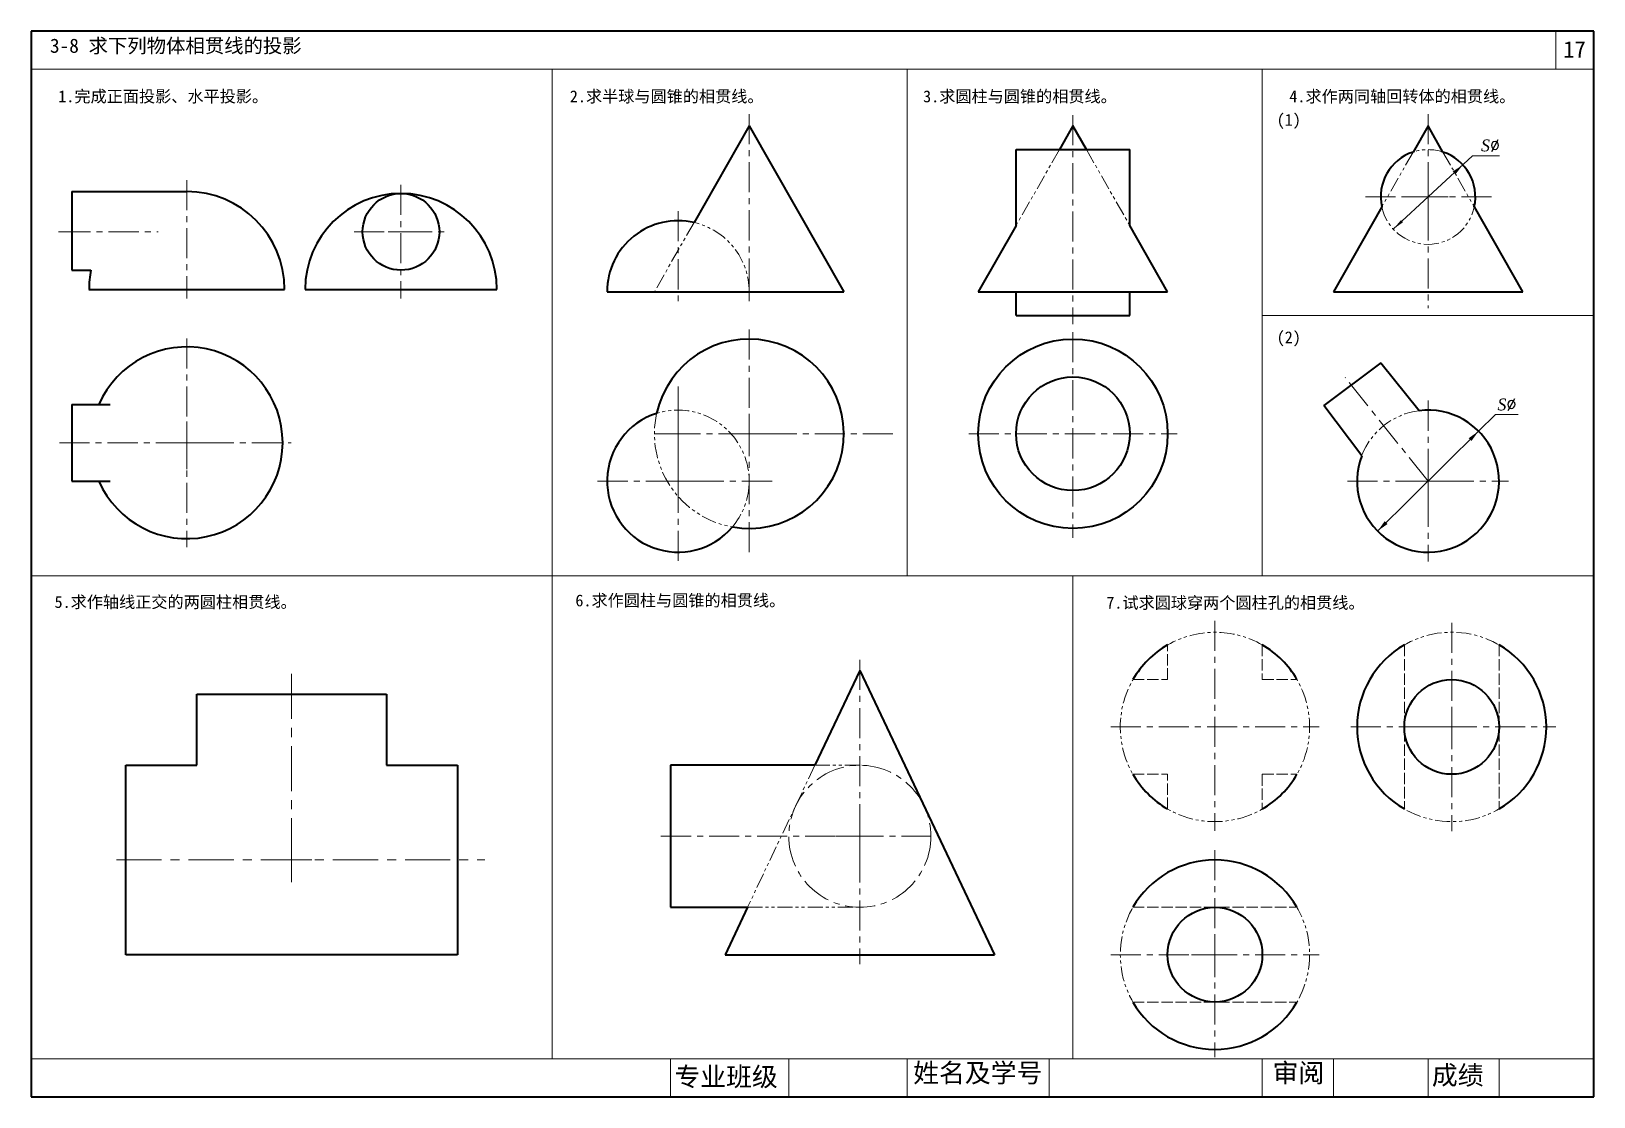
# Model space of a CAD drawing. Header units: millimetres. Extents: x 10 to 340, y 10 to 235.
import ezdxf

# ---------------------------------------------------------------- set-up
doc = ezdxf.new("R2010")
doc.units = ezdxf.units.MM
doc.header["$LTSCALE"] = 0.2
for name, pattern in [('ACAD_ISO02W100', [15, 12, -3]), ('CENTER', [50.8, 31.75, -6.35, 6.35, -6.35]), ('PHANTOM2', [31.75, 15.875, -3.175, 3.175, -3.175, 3.175, -3.175])]:
    doc.linetypes.add(name, pattern=pattern)
doc.layers.get('0').update_dxf_attribs({"lineweight": 15})
for name, color, linetype, lineweight in [('cushi', 7, 'Continuous', 40), ('dihua', 7, 'CENTER', 15), ('xuxian', 7, 'ACAD_ISO02W100', 15), ('细线', 7, 'Continuous', 13)]:
    doc.layers.add(name, color=color, linetype=linetype, lineweight=lineweight)
doc.styles.get("Standard").update_dxf_attribs({"font": 'SimSun.ttf', "height": 2.5})

msp = doc.modelspace()

# ---------------------------------------------------------------- linework, layer by layer
for p, q in [((332, 235), (332, 227)), ((10, 227), (340, 227)), ((120, 227), (120, 18)), ((195, 120), (195, 227)), ((270, 120), (270, 227)), ((297.65, 193.22), (314.42, 208.69)), ((305, 203.78), (305, 195.28)), ((300.03, 200), (309.26, 200)), ((161.62, 183.78), (161.62, 178)), ((156.66, 180), (165.88, 180)), ((270, 175), (340, 175)), ((42.85, 152.57), (42.85, 142.52)), ((146.62, 153.78), (146.62, 145.28)), ((161.62, 153.78), (161.62, 145.28)), ((315.67, 150.54), (319.23, 154.06)), ((319.23, 154.06), (324.01, 154.06)), ((141.66, 150), (150.88, 150)), ((156.66, 150), (165.88, 150)), ((315.67, 150.54), (294.33, 129.46)), ((38.87, 148.1), (47.44, 148.1)), ((146.62, 143.78), (146.62, 135.28)), ((305, 143.78), (305, 135.28)), ((141.66, 140), (150.88, 140)), ((300.03, 140), (309.26, 140)), ((10, 120), (340, 120)), ((230, 120), (230, 18)), ((310, 91.87), (310, 83.37)), ((305.03, 88.09), (314.26, 88.09)), ((185, 68.78), (185, 60.28)), ((180.03, 65), (189.26, 65)), ((260, 43.78), (260, 35.28)), ((255.03, 40), (264.26, 40)), ((10, 18), (340, 18))]:
    msp.add_line(p, q)
at = {"linetype": 'PHANTOM2'}
for p, q in [((301.85, 209.49), (295.22, 197.89)), ((308.15, 209.49), (314.78, 197.89)), ((149.98, 194.62), (141.62, 180))]:
    msp.add_line(p, q, dxfattribs=at)
at = {"ltscale": 1.5}
for p, q in [((65, 63.78), (65, 55.28)), ((60.03, 60), (69.26, 60))]:
    msp.add_line(p, q, dxfattribs=at)
at = {"linetype": 'PHANTOM2'}
for centre in [(310, 88.09), (260, 40)]:
    msp.add_circle(centre, 20, dxfattribs=at)
for centre, radius, start, end in [((305, 200), 10, 71.6537, 108.3463), ((305, 200), 10, 192.164, 347.836), ((146.62, 180), 15, 0, 77.078), ((161.62, 150), 20, 167.588, 259.7922), ((146.62, 140), 15, 319.7922, 107.588), ((305, 140), 15, 97.2887, 159.1009), ((260, 88.09), 20, 60, 120), ((260, 88.09), 20, 120, 60)]:
    msp.add_arc(centre, radius, start, end, dxfattribs=at)
for points in [[(310.23, 205.39), (310.79, 204.78), (312.35, 206.78)], [(299.29, 195.12), (299.73, 194.68), (297.67, 193.23)], [(313.6, 149.08), (314.18, 148.49), (315.67, 150.54)], [(295.85, 131.54), (296.44, 130.94), (294.37, 129.48)]]:
    msp.add_solid(points)
at = {"layer": 'cushi'}
for p, q in [((340, 235), (10, 235)), ((10, 235), (10, 10)), ((340, 10), (340, 235)), ((161.62, 215), (149.98, 194.62)), ((161.62, 215), (181.62, 180)), ((230, 215), (227.14, 210)), ((232.86, 210), (230, 215)), ((305, 215), (301.85, 209.49)), ((308.15, 209.49), (305, 215)), ((218, 210), (242, 210)), ((218, 194), (218, 210)), ((242, 194), (242, 210)), ((18.55, 201.15), (18.55, 184.55)), ((18.55, 201.15), (42.85, 201.15)), ((295.22, 197.89), (285, 180)), ((325, 180), (314.78, 197.89)), ((218, 194), (210, 180)), ((250, 180), (242, 194)), ((18.55, 184.55), (22.6, 184.55)), ((22.19, 180.5), (63.5, 180.5)), ((67.84, 180.5), (108.34, 180.5)), ((131.62, 180), (141.62, 180)), ((141.62, 180), (181.62, 180)), ((210, 180), (250, 180)), ((218, 175), (218, 180)), ((242, 175), (242, 180)), ((285, 180), (325, 180)), ((218, 175), (242, 175)), ((295, 165), (283, 156)), ((295, 165), (303.1, 154.88)), ((18.55, 156.2), (18.55, 140)), ((18.55, 156.2), (26.65, 156.2)), ((290.99, 145.35), (283, 156)), ((18.55, 140), (26.65, 140)), ((185, 100), (175.51, 80)), ((185, 100), (213.46, 40)), ((45, 80), (45, 95)), ((45, 95), (85, 95)), ((85, 95), (85, 80)), ((30, 40), (30, 80)), ((30, 80), (45, 80)), ((85, 80), (100, 80)), ((100, 80), (100, 40)), ((175.51, 80), (145, 80)), ((145, 80), (145, 50)), ((145, 50), (161.28, 50)), ((161.28, 50), (156.54, 40)), ((100, 40), (30, 40)), ((156.54, 40), (160, 40)), ((160, 40), (213.46, 40)), ((10, 10), (340, 10))]:
    msp.add_line(p, q, dxfattribs=at)
for centre, radius in [((88.09, 192.65), 8.1), ((230, 150), 20), ((230, 150), 12), ((310, 88.09), 10), ((260, 40), 10)]:
    msp.add_circle(centre, radius, dxfattribs=at)
for centre, radius, start, end in [((305, 200), 10, 108.3463, 192.164), ((305, 200), 10, 347.836, 71.6537), ((42.85, 180.5), 20.65, 0, 90), ((88.09, 180.5), 20.25, 0, 180), ((146.62, 180), 15, 77.078, 180), ((42.85, 180.5), 20.65, 168.6901, 180), ((42.85, 148.1), 20.25, 203.5782, 156.4218), ((161.62, 150), 20, 259.7922, 167.588), ((146.62, 140), 15, 107.588, 319.7922), ((305, 140), 15, 159.1009, 97.2887), ((260, 88.09), 20, 120, 150), ((260, 88.09), 20, 30, 60), ((310, 88.09), 20, 120, 240), ((310, 88.09), 20, 300, 60), ((260, 88.09), 20, 210, 240), ((260, 88.09), 20, 300, 330), ((260, 40), 20, 30, 150), ((260, 40), 20, 210, 330)]:
    msp.add_arc(centre, radius, start, end, dxfattribs=at)
at = {"layer": 'dihua'}
for p, q in [((161.62, 217.51), (161.62, 178)), ((230, 217.27), (230, 173.16)), ((305, 217.51), (305, 177.08)), ((42.85, 203.57), (42.85, 178.59)), ((88.09, 202.55), (88.09, 178.58)), ((291.77, 200), (318.63, 200)), ((146.62, 197), (146.62, 178)), ((15.78, 192.65), (16.18, 192.65)), ((16.18, 192.65), (36.81, 192.65)), ((78.19, 192.65), (97.99, 192.65)), ((305, 177.08), (305, 176.54)), ((161.62, 172), (161.62, 125)), ((42.85, 170.15), (42.85, 126.05)), ((230, 171.47), (230, 128)), ((305, 140), (287.5, 161.88)), ((146.62, 160), (146.62, 123)), ((305, 157), (305, 123)), ((145, 150), (192.72, 150)), ((208, 150), (252, 150)), ((15.97, 148.1), (64.9, 148.1)), ((129.62, 140), (166.62, 140)), ((288, 140), (322, 140)), ((260, 110.53), (260, 66.12)), ((310, 110.09), (310, 66.09)), ((185, 102.25), (185, 38)), ((238, 88.09), (282, 88.09)), ((288.67, 88.09), (332, 88.09)), ((143, 65), (200, 65)), ((260, 62.08), (260, 18.33)), ((238, 40), (282, 40))]:
    msp.add_line(p, q, dxfattribs=at)
at = {"layer": 'dihua', "linetype": 'PHANTOM2'}
for p, q in [((227.14, 210), (218, 194)), ((232.86, 210), (242, 194)), ((175.51, 80), (161.28, 50)), ((175.51, 80), (185, 80)), ((161.28, 50), (185, 50))]:
    msp.add_line(p, q, dxfattribs=at)
at = {"layer": 'dihua', "ltscale": 1.5}
for p, q in [((65, 99.3), (65, 61.88)), ((28, 60), (105.83, 60))]:
    msp.add_line(p, q, dxfattribs=at)
at = {"layer": 'dihua'}
msp.add_circle((185, 65), 15, dxfattribs=at)
at = {"layer": 'xuxian'}
for p, q in [((250, 98.09), (250, 105.41)), ((270, 105.41), (270, 98.09)), ((300, 105.41), (300, 70.77)), ((320, 105.41), (320, 70.77)), ((242.68, 98.09), (250, 98.09)), ((270, 98.09), (277.32, 98.09)), ((242.68, 78.09), (250, 78.09)), ((250, 70.77), (250, 78.09)), ((270, 78.09), (277.32, 78.09)), ((270, 78.09), (270, 70.77)), ((242.68, 50), (277.32, 50)), ((242.68, 30), (277.32, 30))]:
    msp.add_line(p, q, dxfattribs=at)
at = {"layer": '细线'}
for p, q in [((314.42, 208.69), (320.1, 208.69)), ((85.38, 192.65), (92.31, 192.65)), ((145, 10), (145, 18)), ((170, 10), (170, 18)), ((195, 10), (195, 18)), ((225, 10), (225, 18)), ((270, 10), (270, 18)), ((285, 10), (285, 18)), ((305, 10), (305, 18)), ((320, 10), (320, 18))]:
    msp.add_line(p, q, dxfattribs=at)

# ---------------------------------------------------------------- texts
at = {"linetype": 'PHANTOM2'}
for s, p in [('1.完成正面投影、水平投影。', (15.71, 220)), ('2.求半球与圆锥的相贯线。', (123.75, 220)), ('3.求圆柱与圆锥的相贯线。', (198.36, 220)), ('4.求作两同轴回转体的相贯线。', (275.71, 220)), ('7.试求圆球穿两个圆柱孔的相贯线。', (237.05, 113.07))]:
    msp.add_text(s, height=2.5, dxfattribs=at).set_placement(p)
at = {"char_height": 2.5, "attachment_point": 5}
for insert in [(318.2, 210.87), (321.68, 156.17)]:
    msp.add_mtext('{\\fTimes New Roman|b0|i1|c0|p18;S\\Ftxt.shx;∅}', dxfattribs=dict(at, insert=insert))
at = {"layer": 'dihua', "linetype": 'PHANTOM2'}
for s, p in [('5.求作轴线正交的两圆柱相贯线。', (14.92, 113.23)), ('6.求作圆柱与圆锥的相贯线。', (124.92, 113.56))]:
    msp.add_text(s, height=2.5, dxfattribs=at).set_placement(p)
at = {"layer": 'dihua', "linetype": 'PHANTOM2', "attachment_point": 1}
for s, insert, char_height, width in [('{\\fSimHei|b0|i0|c134|p2;3-8 求下列物体相贯线的投影}', (13.94, 233.45), 3, 79.1734), ('17', (333.56, 232.91), 3.5, 6.3211), ('(1)', (273.04, 217.55), 2.5, 9.3042), ('(2)', (273.04, 171.62), 2.5, 9.3042)]:
    msp.add_mtext(s, dxfattribs=dict(at, insert=insert, char_height=char_height, width=width))
at = {"layer": '细线', "char_height": 4, "attachment_point": 1}
for s, insert, width in [('{\\f仿宋_GB2312|b0|i0|c134|p49;专业班级}', (145.84, 16.23), 23.3701), ('{\\f仿宋_GB2312|b0|i0|c134|p49;姓名及学号}', (196.27, 17.03), 29.8443), ('{\\f仿宋_GB2312|b0|i0|c134|p49;审阅}', (272.17, 17.03), 13.7378), ('{\\f仿宋_GB2312|b0|i0|c134|p49;成绩}', (305.81, 16.56), 13.2641)]:
    msp.add_mtext(s, dxfattribs=dict(at, insert=insert, width=width))

doc.saveas('drawing.dxf')
